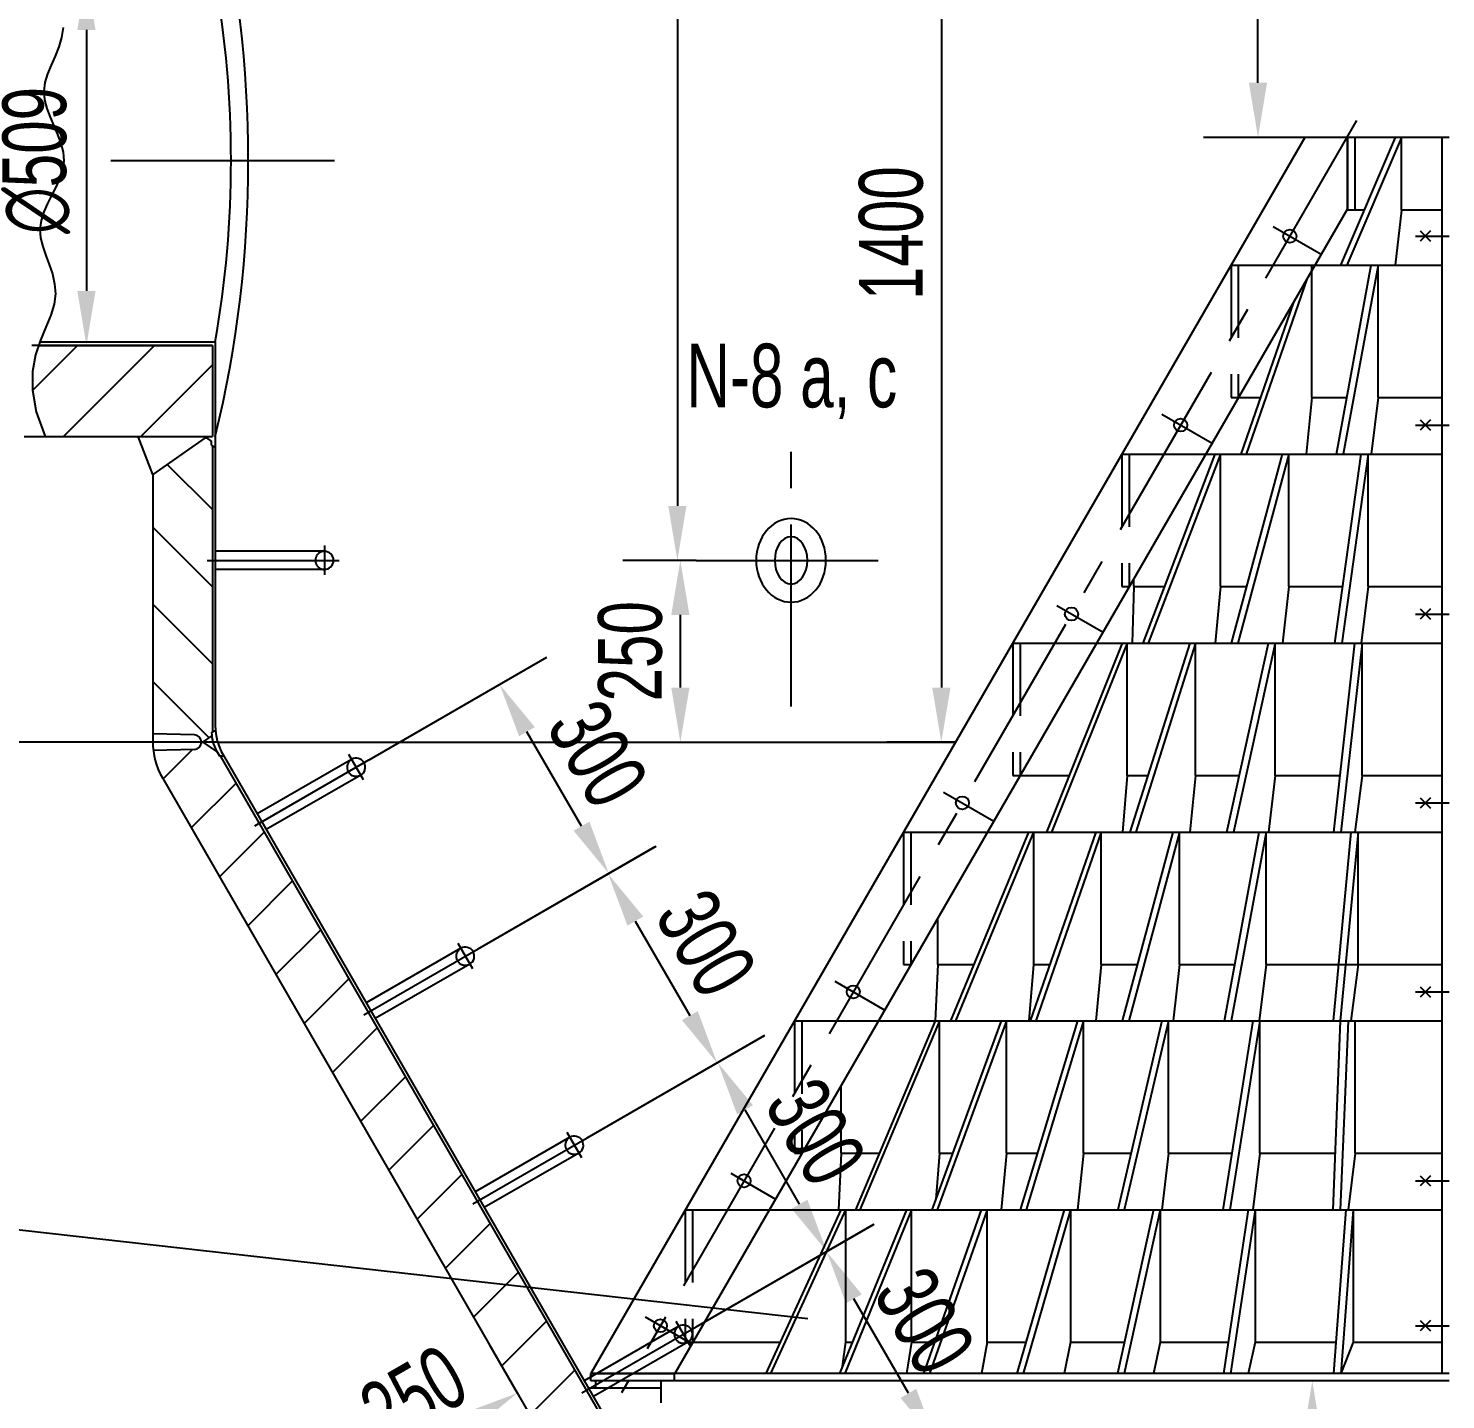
# Model space of a CAD drawing. Extents: x -3 to 21028, y -3 to 29728.
# Drawn here: x 4581 to 6529, y 6911 to 8797 of the extents above; entities that cross this region are included whole.
import ezdxf
from ezdxf.enums import TextEntityAlignment as Align

# ---------------------------------------------------------------- set-up
doc = ezdxf.new("R2010")
doc.units = 0
doc.header["$LTSCALE"] = 200
doc.header["$MEASUREMENT"] = 0
doc.linetypes.add('F', pattern=[0.75, 0.5, -0.25])
doc.linetypes.add('G', pattern=[2, 1.25, -0.25, 0.25, -0.25])
doc.layers.get('0').update_dxf_attribs({"linetype": 'CONTINUOUS'})
doc.layers.get('DEFPOINTS').update_dxf_attribs({"linetype": 'CONTINUOUS'})
for name, color, linetype in [('01', 7, 'CONTINUOUS'), ('02', 1, 'CONTINUOUS'), ('02C', 3, 'CONTINUOUS'), ('04', 2, 'F'), ('05', 4, 'G'), ('08', 1, 'CONTINUOUS'), ('11', 3, 'CONTINUOUS')]:
    doc.layers.add(name, color=color, linetype=linetype)
doc.styles.get("Standard").update_dxf_attribs({"font": 'thenor.shx', "width": 0.707, "bigfont": 'hztxt.shx'})
doc.dimstyles.new('INTE', dxfattribs={"dimscale": 25, "dimtxt": 3.5, "dimasz": 3, "dimexe": 3, "dimexo": 0, "dimgap": 1, "dimtad": 1, "dimdec": 3, "dimdsep": 46, "dimtxsty": 'Standard', "dimcen": 0, "dimclrd": 1, "dimclre": 1, "dimclrt": 3, "dimaunit": 1, "dimadec": 0, "dimazin": 0, "dimtfac": 1, "dimtdec": 4, "dimtofl": 0, "dimtmove": 0, "dimatfit": 0, "dimfxl": 0, "dimtzin": 0, "dimarcsym": 0})
doc.dimstyles.new('INTE$2', dxfattribs={"dimscale": 25, "dimtxt": 3.5, "dimasz": 3, "dimexe": 3, "dimexo": 0, "dimgap": 1, "dimtad": 1, "dimtih": 1, "dimtoh": 1, "dimdec": 3, "dimdsep": 46, "dimtxsty": 'Standard', "dimcen": 0, "dimclrd": 1, "dimclre": 1, "dimclrt": 3, "dimaunit": 1, "dimadec": 3, "dimazin": 0, "dimtfac": 1, "dimtdec": 4, "dimtofl": 0, "dimtmove": 0, "dimatfit": 0, "dimfxl": 0, "dimtzin": 0, "dimarcsym": 0})

# ---------------------------------------------------------------- blocks, each defined once
blk = doc.blocks.new('*D83')
at = {"color": 1, "linetype": 'ByBlock'}
for p, q in [((4833.8, 9159.1), (4585.7, 9159.1)), ((4660.7, 9084.1), (4660.7, 8725.1)), ((4833.8, 8650.1), (4585.7, 8650.1))]:
    blk.add_line(p, q, dxfattribs=at)
for points in [[(4648.2, 9084.1), (4673.2, 9084.1), (4660.7, 9159.1)], [(4648.2, 8725.1), (4673.2, 8725.1), (4660.7, 8650.1)]]:
    blk.add_solid(points, dxfattribs=at)
at = {"layer": 'DEFPOINTS', "color": 0, "linetype": 'ByBlock'}
for p in [(4833.8, 9159.1), (4660.7, 8650.1), (4833.8, 8650.1)]:
    blk.add_point(p, dxfattribs=at)
at = {"color": 3, "linetype": 'ByBlock', "insert": (4591.9, 8904.6), "char_height": 87.5, "attachment_point": 5, "rotation": 90}
blk.add_mtext('∅509', dxfattribs=at)
blk = doc.blocks.new('*D197')
at = {"color": 1, "linetype": 'ByBlock'}
for p, q in [((5498.7, 7300.8), (5742.9, 7441.7)), ((5790.4, 7209.3), (5715.5, 7339.2)), ((5648.6, 7040.9), (5892.8, 7181.8))]:
    blk.add_line(p, q, dxfattribs=at)
for points in [[(5726.3, 7345.5), (5704.6, 7333), (5678, 7404.2)], [(5801.2, 7215.5), (5779.6, 7203), (5827.9, 7144.3)]]:
    blk.add_solid(points, dxfattribs=at)
at = {"layer": 'DEFPOINTS', "color": 0, "linetype": 'ByBlock'}
for p in [(5678, 7404.2), (5498.7, 7300.8), (5648.6, 7040.9)]:
    blk.add_point(p, dxfattribs=at)
at = {"color": 3, "linetype": 'ByBlock', "insert": (5812.5, 7308.6), "char_height": 87.5, "attachment_point": 5, "rotation": 299.9764}
blk.add_mtext('300', dxfattribs=at)
blk = doc.blocks.new('*D198')
at = {"color": 1, "linetype": 'ByBlock'}
for p, q in [((5348.8, 7560.7), (5593.3, 7701.7)), ((5640.8, 7469.3), (5565.9, 7599.3)), ((5498.7, 7300.8), (5743.2, 7441.8))]:
    blk.add_line(p, q, dxfattribs=at)
for points in [[(5576.7, 7605.5), (5555, 7593), (5528.4, 7664.2)], [(5651.6, 7475.6), (5630, 7463.1), (5678.3, 7404.3)]]:
    blk.add_solid(points, dxfattribs=at)
at = {"layer": 'DEFPOINTS', "color": 0, "linetype": 'ByBlock'}
for p in [(5528.4, 7664.2), (5348.8, 7560.7), (5498.7, 7300.8)]:
    blk.add_point(p, dxfattribs=at)
at = {"color": 3, "linetype": 'ByBlock', "insert": (5662.9, 7568.6), "char_height": 87.5, "attachment_point": 5, "rotation": 299.9764}
blk.add_mtext('300', dxfattribs=at)
blk = doc.blocks.new('*D199')
at = {"color": 1, "linetype": 'ByBlock'}
for p, q in [((5198.9, 7820.5), (5442.6, 7961.1)), ((5415.1, 7858.6), (5490.1, 7728.7)), ((5348.8, 7560.7), (5592.5, 7701.2))]:
    blk.add_line(p, q, dxfattribs=at)
for points in [[(5426, 7864.9), (5404.3, 7852.4), (5377.7, 7923.6)], [(5500.9, 7734.9), (5479.2, 7722.5), (5527.5, 7663.7)]]:
    blk.add_solid(points, dxfattribs=at)
at = {"layer": 'DEFPOINTS', "color": 0, "linetype": 'ByBlock'}
for p in [(5198.9, 7820.5), (5527.5, 7663.7), (5348.8, 7560.7)]:
    blk.add_point(p, dxfattribs=at)
at = {"color": 3, "linetype": 'ByBlock', "insert": (5512.2, 7828), "char_height": 87.5, "attachment_point": 5, "rotation": 299.9764}
blk.add_mtext('300', dxfattribs=at)
blk = doc.blocks.new('*D200')
at = {"color": 1, "linetype": 'ByBlock'}
for p, q in [((5049.1, 8080.4), (5293.7, 8221.5)), ((5341.1, 7989.1), (5266.2, 8119.1)), ((5198.9, 7820.5), (5443.6, 7961.6))]:
    blk.add_line(p, q, dxfattribs=at)
for points in [[(5277, 8125.3), (5255.4, 8112.8), (5228.7, 8184)], [(5352, 7995.4), (5330.3, 7982.9), (5378.6, 7924.2)]]:
    blk.add_solid(points, dxfattribs=at)
at = {"layer": 'DEFPOINTS', "color": 0, "linetype": 'ByBlock'}
for p in [(5228.7, 8184), (5049.1, 8080.4), (5198.9, 7820.5)]:
    blk.add_point(p, dxfattribs=at)
at = {"color": 3, "linetype": 'ByBlock', "insert": (5363.2, 8088.4), "char_height": 87.5, "attachment_point": 5, "rotation": 299.9764}
blk.add_mtext('300', dxfattribs=at)
blk = doc.blocks.new('*D202')
at = {"color": 1, "linetype": 'ByBlock'}
for p, q in [((5253.1, 7209.7), (5215.6, 7274.6)), ((5101.5, 7122.2), (5188.1, 7172.2)), ((5036.5, 7084.8), (4999.1, 7149.7))]:
    blk.add_line(p, q, dxfattribs=at)
for points in [[(5181.9, 7183), (5194.4, 7161.4), (5253.1, 7209.7)], [(5095.2, 7133.1), (5107.7, 7111.4), (5036.5, 7084.8)]]:
    blk.add_solid(points, dxfattribs=at)
at = {"layer": 'DEFPOINTS', "color": 0, "linetype": 'ByBlock'}
for p in [(5253.1, 7209.7), (5253.1, 7209.7), (5036.5, 7084.8)]:
    blk.add_point(p, dxfattribs=at)
at = {"color": 3, "linetype": 'ByBlock', "insert": (5110.4, 7206.8), "char_height": 87.5, "attachment_point": 5, "rotation": 29.9764}
blk.add_mtext('250', dxfattribs=at)
blk = doc.blocks.new('*D203')
at = {"color": 1, "linetype": 'ByBlock'}
for p, q in [((4231.8, 8904.6), (3439.8, 8904.6)), ((3514.8, 8829.6), (3514.8, 8179.6)), ((4841.1, 8104.6), (3439.8, 8104.6))]:
    blk.add_line(p, q, dxfattribs=at)
for points in [[(3502.3, 8829.6), (3527.3, 8829.6), (3514.8, 8904.6)], [(3502.3, 8179.6), (3527.3, 8179.6), (3514.8, 8104.6)]]:
    blk.add_solid(points, dxfattribs=at)
at = {"layer": 'DEFPOINTS', "color": 0, "linetype": 'ByBlock'}
for p in [(4231.8, 8904.6), (3514.8, 8104.6), (4841.1, 8104.6)]:
    blk.add_point(p, dxfattribs=at)
at = {"color": 3, "linetype": 'ByBlock', "insert": (3446, 8504.6), "char_height": 87.5, "attachment_point": 5, "rotation": 90}
blk.add_mtext('800', dxfattribs=at)
blk = doc.blocks.new('*D249')
at = {"color": 1, "linetype": 'ByBlock'}
for start, end in [(78.2616, 84.1308), (115.8692, 121.7384)]:
    blk.add_arc((6533.8, 26137.6), 732.5, start, end, dxfattribs=at)
for points in [[(6608.1, 26853.8), (6609.4, 26878.8), (6533.8, 26870.1)], [(6209.4, 26808.2), (6219.1, 26785.2), (6283.3, 26825.9)]]:
    blk.add_solid(points, dxfattribs=at)
at = {"layer": 'DEFPOINTS', "color": 0, "linetype": 'ByBlock'}
for p in [(6533.8, 28297.5), (5947.1, 27749.7), (6364.9, 26850.4), (6533.8, 26137.6), (6533.8, 5882.7)]:
    blk.add_point(p, dxfattribs=at)
at = {"color": 3, "linetype": 'ByBlock', "insert": (6422.7, 26930.4), "char_height": 87.5, "attachment_point": 5}
blk.add_mtext('20°', dxfattribs=at)
blk = doc.blocks.new('*D250')
at = {"color": 1, "linetype": 'ByBlock'}
for start, end in [(100.1385, 110.277), (49.723, 59.8615)]:
    blk.add_arc((6533.8, 26137.6), 424.4, start, end, dxfattribs=at)
for points in [[(6458, 26567.9), (6460.2, 26543), (6533.8, 26562)], [(6741.6, 26493.4), (6752.2, 26516), (6679, 26536.5)]]:
    blk.add_solid(points, dxfattribs=at)
at = {"layer": 'DEFPOINTS', "color": 0, "linetype": 'ByBlock'}
for p in [(6533.8, 28297.5), (7120.6, 27749.7), (6583.1, 26559.2), (6533.8, 26137.6), (6533.8, 5882.7)]:
    blk.add_point(p, dxfattribs=at)
at = {"color": 3, "linetype": 'ByBlock', "insert": (6634.8, 26618.6), "char_height": 87.5, "attachment_point": 5}
blk.add_mtext('20°', dxfattribs=at)
blk = doc.blocks.new('*D343')
at = {"color": 1, "linetype": 'ByBlock'}
for p, q in [((5498.7, 8065.1), (5402, 8065.1)), ((5477, 7890.1), (5477, 7990.1)), ((4841.1, 7815.1), (5552, 7815.1))]:
    blk.add_line(p, q, dxfattribs=at)
for points in [[(5464.5, 7990.1), (5489.5, 7990.1), (5477, 8065.1)], [(5464.5, 7890.1), (5489.5, 7890.1), (5477, 7815.1)]]:
    blk.add_solid(points, dxfattribs=at)
at = {"layer": 'DEFPOINTS', "color": 0, "linetype": 'ByBlock'}
for p in [(5477, 8065.1), (5498.7, 8065.1), (4841.1, 7815.1)]:
    blk.add_point(p, dxfattribs=at)
at = {"color": 3, "linetype": 'ByBlock', "insert": (5408.3, 7940.1), "char_height": 87.5, "attachment_point": 5, "rotation": 90}
blk.add_mtext('250', dxfattribs=at)
blk = doc.blocks.new('*D344')
at = {"color": 1, "linetype": 'ByBlock'}
for p, q in [((6002.2, 9166.8), (6345.9, 9166.8)), ((6270.9, 8721.8), (6270.9, 9091.8)), ((6335.3, 8646.8), (6195.9, 8646.8))]:
    blk.add_line(p, q, dxfattribs=at)
for points in [[(6258.4, 9091.8), (6283.4, 9091.8), (6270.9, 9166.8)], [(6258.4, 8721.8), (6283.4, 8721.8), (6270.9, 8646.8)]]:
    blk.add_solid(points, dxfattribs=at)
at = {"layer": 'DEFPOINTS', "color": 0, "linetype": 'ByBlock'}
for p in [(6002.2, 9166.8), (6270.9, 9166.8), (6335.3, 8646.8)]:
    blk.add_point(p, dxfattribs=at)
at = {"color": 3, "linetype": 'ByBlock', "insert": (6202.1, 8906.8), "char_height": 87.5, "attachment_point": 5, "rotation": 90}
blk.add_mtext('520', dxfattribs=at)
blk = doc.blocks.new('*D421')
at = {"color": 1, "linetype": 'ByBlock'}
for p, q in [((6428.8, 9215.1), (5760.7, 9215.1)), ((5835.7, 9140.1), (5835.7, 7890.1)), ((5855.1, 7815.1), (5760.7, 7815.1))]:
    blk.add_line(p, q, dxfattribs=at)
for points in [[(5823.2, 9140.1), (5848.2, 9140.1), (5835.7, 9215.1)], [(5823.2, 7890.1), (5848.2, 7890.1), (5835.7, 7815.1)]]:
    blk.add_solid(points, dxfattribs=at)
at = {"layer": 'DEFPOINTS', "color": 0, "linetype": 'ByBlock'}
for p in [(6428.8, 9215.1), (5835.7, 7815.1), (5855.1, 7815.1)]:
    blk.add_point(p, dxfattribs=at)
at = {"color": 3, "linetype": 'ByBlock', "insert": (5766.9, 8515.1), "char_height": 87.5, "attachment_point": 5, "rotation": 90}
blk.add_mtext('1400', dxfattribs=at)
blk = doc.blocks.new('*D456')
at = {"color": 1, "linetype": 'ByBlock'}
for p, q in [((6533.8, 6936.8), (6270.5, 6936.8)), ((6345.5, 6861.8), (6345.5, 6308.1)), ((6533.8, 6233.1), (6270.5, 6233.1))]:
    blk.add_line(p, q, dxfattribs=at)
for points in [[(6333, 6861.8), (6358, 6861.8), (6345.5, 6936.8)], [(6333, 6308.1), (6358, 6308.1), (6345.5, 6233.1)]]:
    blk.add_solid(points, dxfattribs=at)
at = {"layer": 'DEFPOINTS', "color": 0, "linetype": 'ByBlock'}
for p in [(6533.8, 6936.8), (6345.5, 6233.1), (6533.8, 6233.1)]:
    blk.add_point(p, dxfattribs=at)
at = {"color": 3, "linetype": 'ByBlock', "insert": (6276.8, 6585), "char_height": 87.5, "attachment_point": 5, "rotation": 90}
blk.add_mtext('703.702', dxfattribs=at)

msp = doc.modelspace()

# ---------------------------------------------------------------- hatches: boundary and pattern name
at = {"layer": '02'}
h = msp.add_hatch(dxfattribs=at)
h.set_pattern_fill('ANSI31', color=256, scale=600, style=0)
h.paths.add_polyline_path([(4833.8306, 8994.6112), (4625.3045, 8994.6112), (4611.2996, 8961.5486), (4604.4341, 8932.2714), (4603.1826, 8906.3591), (4606.0201, 8883.3912), (4609.6607, 8869.6112), (4833.8306, 8869.6112)])
h.paths.add_polyline_path([(4833.8306, 8360.6112), (4595.0743, 8360.6112), (4590.8841, 8347.7428), (4586.7542, 8324.9717), (4586.5404, 8299.0301), (4591.7417, 8269.412), (4603.8572, 8235.6112), (4833.8306, 8235.6112)])
at = {"layer": '08'}
h = msp.add_hatch(dxfattribs=at)
h.set_pattern_fill('ANSI31', color=256, scale=600, angle=90, style=0)
h.set_pattern_definition([(135, (0, -289.53), (-53.033, -53.033), [])])
h.paths.add_polyline_path([(4751.8306, 7826.6072), (4809.0924, 7825.1078, -0.363994765), (4818.7209, 7816.5885), (4820.8306, 7815.1112), (4833.0399, 7823.6602, -0.022884355), (4832.8306, 7828.2299), (4832.8306, 7828.5137), (4833.8306, 7829.0911), (4833.8306, 8223.1324), (4832.8306, 8223.7098), (4832.8306, 8228.7098), (4825.8306, 8233.6112), (4823.8306, 8233.6112), (4751.8306, 8183.1963)])
h = msp.add_hatch(dxfattribs=at)
h.set_pattern_fill('ANSI31', color=256, scale=600, style=0)
h.set_pattern_definition([(45, (0, -289.53), (-53.033, 53.033), [])])
h.paths.add_polyline_path([(4844.7402, 7796.1973), (4843.5858, 7796.1973), (4840.7018, 7801.1973), (4820.8306, 7815.1112), (4818.8306, 7815.1112, -0.406566259), (4809.0924, 7805.1146), (4752.589, 7803.6351, 0.100322337), (4765.2075, 7765.9631), (5361.0158, 6733.0111), (5433.7619, 6775.0111)])
h.paths.add_polyline_path([(5642.412, 6245.155), (5720.5924, 6243.1078, -0.406566259), (5730.3306, 6233.1112), (5732.3306, 6233.1112), (5741.2117, 6239.3298, 0.029075022), (5738.5966, 6244.5181), (5739.4629, 6245.0178), (5433.7619, 6775.0111), (5361.0158, 6733.0111)])

# ---------------------------------------------------------------- linework, layer by layer
at = {"color": 1, "linetype": 'ByBlock'}
for p, q in [((5472.9001, 13490.1112), (5472.9001, 8140.1112)), ((5498.7245, 8065.1112), (5397.9001, 8065.1112))]:
    msp.add_line(p, q, dxfattribs=at)
msp.add_solid([(5460.4001, 8140.1112), (5485.4001, 8140.1112), (5472.9001, 8065.1112)], dxfattribs=at)
at = {"layer": '01'}
for p, q in [((6335.3261, 8646.8131), (5353.8306, 6946.8131)), ((6533.8306, 8646.8131), (6335.3261, 8646.8131)), ((6459.5452, 8646.8131), (6384.5221, 8471.0178)), ((6468.2054, 8646.8131), (6393.1823, 8471.0178)), ((6393.8306, 8646.8131), (6393.8306, 8546.8131)), ((6394.0657, 8548.553), (6394.0657, 8648.553)), ((6403.8306, 8646.8131), (6403.8306, 8546.8131)), ((6468.2054, 8546.8131), (6468.2054, 8646.8131)), ((6523.8306, 6946.8131), (6523.8306, 8646.8131)), ((6394.0657, 8548.553), (5469.3007, 6946.8131)), ((6416.8688, 8546.8131), (6393.8306, 8546.8131)), ((6468.2054, 8546.8131), (6459.5452, 8471.0178)), ((6523.8306, 8546.8131), (6468.2054, 8546.8131)), ((6507.904, 8518.0408), (6493.7619, 8503.8986)), ((6493.7619, 8518.0408), (6507.904, 8503.8986)), ((6233.8306, 8471.0178), (6523.8306, 8471.0178)), ((6344.8514, 8289.0178), (6344.8514, 8471.0178)), ((6378.653, 8211.2102), (6426.5404, 8471.0178)), ((6435.9373, 8471.0178), (6388.05, 8211.2102)), ((6435.9373, 8289.0178), (6435.9373, 8471.0178)), ((6338.1776, 8451.752), (6254.8526, 8211.2102)), ((6319.0269, 8418.582), (6247.1921, 8211.2102)), ((4595.0743, 8360.6112), (4833.8306, 8360.6112)), ((4596.7024, 8365.6112), (4837.8306, 8365.6112)), ((4833.8306, 8360.6112), (4833.8306, 8235.6112)), ((4837.8306, 8365.6112), (4837.8306, 7837.6004)), ((6233.8306, 8289.0178), (6274.1451, 8289.0178)), ((6344.8514, 8289.0178), (6337.1909, 8211.2102)), ((6344.8514, 8289.0178), (6392.9944, 8289.0178)), ((6435.9373, 8289.0178), (6426.5404, 8211.2102)), ((6435.9373, 8289.0178), (6523.8306, 8289.0178)), ((6493.7619, 8258.2331), (6507.904, 8244.091)), ((6507.904, 8258.2331), (6493.7619, 8244.091)), ((4575.2306, 8235.6112), (4833.8306, 8235.6112)), ((4751.8306, 8183.1963), (4731.8306, 8235.6112)), ((4823.8306, 8233.6112), (4751.8306, 8183.1963)), ((4823.8306, 8233.6112), (4823.8306, 8235.6112)), ((4825.8306, 8233.6112), (4825.8306, 8235.6112)), ((4825.8306, 8233.6112), (4832.8306, 8228.7098)), ((4832.8306, 8223.7098), (4832.8306, 8228.7098)), ((4832.8306, 8223.7098), (4837.8306, 8220.823)), ((4833.8306, 8223.1324), (4833.8306, 7829.0911)), ((6083.8306, 8211.2102), (6523.8306, 8211.2102)), ((6113.1171, 7951.4025), (6212.1167, 8211.2102)), ((6219.1878, 8211.2102), (6120.1882, 7951.4025)), ((6219.1878, 8029.2102), (6219.1878, 8211.2102)), ((6234.5111, 7951.4025), (6304.5144, 8211.2102)), ((6313.1747, 8211.2102), (6243.1714, 7951.4025)), ((6313.1747, 8029.2102), (6313.1747, 8211.2102)), ((6376.3033, 7951.4025), (6412.5396, 8211.2102)), ((6422.1989, 8211.2102), (6385.9625, 7951.4025)), ((6422.1989, 8029.2102), (6422.1989, 8211.2102)), ((4751.8306, 8183.1963), (4751.8306, 7815.9275)), ((4987.8306, 8077.6112), (4837.8306, 8077.6112)), ((4987.8306, 8052.6112), (4837.8306, 8052.6112)), ((6083.8306, 8029.2102), (6094.2229, 8029.2102)), ((6100.4849, 8029.2102), (6097.8968, 7951.4025)), ((6100.4849, 8029.2102), (6100.4849, 8040.0563)), ((6100.4849, 8029.2102), (6142.7657, 8029.2102)), ((6219.1878, 8029.2102), (6212.1167, 7951.4025)), ((6219.1878, 8029.2102), (6255.4758, 8029.2102)), ((6313.1747, 8029.2102), (6304.5144, 7951.4025)), ((6313.1747, 8029.2102), (6387.1554, 8029.2102)), ((6422.1989, 8029.2102), (6412.5396, 7951.4025)), ((6422.1989, 8029.2102), (6523.8306, 8029.2102)), ((6493.7619, 7998.4255), (6507.904, 7984.2834)), ((6507.904, 7998.4255), (6493.7619, 7984.2834)), ((5933.8306, 7951.4025), (6523.8306, 7951.4025)), ((5980.5704, 7691.5949), (6084.6136, 7951.4025)), ((6091.3049, 7951.4025), (5987.2617, 7691.5949)), ((6091.3049, 7769.4025), (6091.3049, 7951.4025)), ((6177.1266, 7951.4025), (6094.8344, 7691.5949)), ((6185.2168, 7951.4025), (6102.9246, 7691.5949)), ((6185.2168, 7769.4025), (6185.2168, 7951.4025)), ((6228.2847, 7691.5949), (6285.2294, 7951.4025)), ((6294.3649, 7951.4025), (6237.4201, 7691.5949)), ((6294.3649, 7769.4025), (6294.3649, 7951.4025)), ((6375.0888, 7691.5949), (6404.1972, 7951.4025)), ((6413.9787, 7951.4025), (6384.8702, 7691.5949)), ((6413.9787, 7769.4025), (6413.9787, 7951.4025)), ((4832.8306, 7828.5137), (4837.8306, 7831.4005)), ((4809.0924, 7825.1078), (4751.8306, 7826.6072)), ((4818.8306, 7815.1112), (4820.8306, 7815.1112)), ((4818.8306, 7815.1112), (4820.8306, 7815.1112)), ((4818.8306, 7815.1112), (4820.8306, 7815.1112)), ((4820.8306, 7815.1112), (4832.8306, 7823.5137)), ((4820.8306, 7815.1112), (4840.7018, 7801.1973)), ((4832.8306, 7828.5137), (4832.8306, 7828.2299)), ((4841.0567, 7815.1112), (5855.1428, 7815.1112)), ((4809.0924, 7805.1146), (4752.589, 7803.6351)), ((4839.5191, 7803.2477), (4843.5858, 7796.1973)), ((4843.5858, 7796.1973), (4849.3579, 7796.1973)), ((4844.7402, 7796.1973), (5419.5221, 6799.6987)), ((4848.5321, 7797.6289), (5745.6422, 6242.3105)), ((5025.2083, 7791.5295), (4895.3045, 7716.5295)), ((4765.2075, 7765.9631), (5642.412, 6245.155)), ((5037.7083, 7769.8789), (4907.8045, 7694.8789)), ((5933.8306, 7769.4025), (6011.7294, 7769.4025)), ((6091.3049, 7769.4025), (6084.6136, 7691.5949)), ((6091.3049, 7769.4025), (6119.4794, 7769.4025)), ((6185.2168, 7769.4025), (6177.1266, 7691.5949)), ((6185.2168, 7769.4025), (6245.3386, 7769.4025)), ((6294.3649, 7769.4025), (6285.2294, 7691.5949)), ((6294.3649, 7769.4025), (6383.8062, 7769.4025)), ((6413.9787, 7769.4025), (6404.1972, 7691.5949)), ((6413.9787, 7769.4025), (6523.8306, 7769.4025)), ((6493.7619, 7738.6179), (6507.904, 7724.4758)), ((6507.904, 7738.6179), (6493.7619, 7724.4758)), ((5783.8306, 7691.5949), (6523.8306, 7691.5949)), ((5848.8479, 7431.7873), (5956.0961, 7691.5949)), ((5962.524, 7691.5949), (5855.2758, 7431.7873)), ((6047.9204, 7691.5949), (5957.9285, 7431.7873)), ((5962.524, 7691.5949), (5962.524, 7509.5949)), ((6055.5809, 7691.5949), (5965.5889, 7431.7873)), ((6055.5809, 7509.5949), (6055.5809, 7691.5949)), ((6084.5075, 7431.7873), (6154.5088, 7691.5949)), ((6163.1691, 7691.5949), (6093.1678, 7431.7873)), ((6163.1691, 7509.5949), (6163.1691, 7691.5949)), ((6224.7391, 7431.7873), (6272.6228, 7691.5949)), ((6282.0197, 7691.5949), (6234.136, 7431.7873)), ((6282.0197, 7509.5949), (6282.0197, 7691.5949)), ((6398.6734, 7691.5949), (6374.3622, 7431.7873)), ((6408.5214, 7691.5949), (6383.7726, 7431.7873)), ((6408.5214, 7509.5949), (6408.5214, 7691.5949)), ((5830.7869, 7509.5949), (5830.7869, 7572.9256)), ((5175.1013, 7531.6602), (5045.1975, 7456.6602)), ((5187.6013, 7510.0095), (5057.6975, 7435.0095)), ((5783.8306, 7509.5949), (5794.2229, 7509.5949)), ((5830.7869, 7509.5949), (5827.3667, 7431.7873)), ((5830.7869, 7509.5949), (5880.9668, 7509.5949)), ((5962.524, 7509.5949), (5956.0961, 7431.7873)), ((5962.524, 7509.5949), (5984.8794, 7509.5949)), ((6055.5809, 7509.5949), (6047.9204, 7431.7873)), ((6055.5809, 7509.5949), (6105.4716, 7509.5949)), ((6163.1691, 7509.5949), (6154.5088, 7431.7873)), ((6163.1691, 7509.5949), (6239.0793, 7509.5949)), ((6282.0197, 7509.5949), (6272.6228, 7431.7873)), ((6282.0197, 7509.5949), (6523.8306, 7509.5949)), ((6408.5214, 7509.5949), (6398.6734, 7431.7873)), ((6493.7619, 7478.8103), (6507.904, 7464.6681)), ((6507.904, 7478.8103), (6493.7619, 7464.6681)), ((5633.8306, 7431.7873), (6523.8306, 7431.7873)), ((5827.0618, 7431.7873), (5717.6018, 7171.9797)), ((5833.2965, 7431.7873), (5723.8365, 7171.9797)), ((5918.0194, 7431.7873), (5822.7939, 7171.9797)), ((5925.3499, 7431.7873), (5830.1244, 7171.9797)), ((5833.2965, 7249.7873), (5833.2965, 7431.7873)), ((5925.3499, 7249.7873), (5925.3499, 7431.7873)), ((6022.7192, 7431.7873), (5943.8534, 7171.9797)), ((6030.9816, 7431.7873), (5952.1157, 7171.9797)), ((6030.9816, 7249.7873), (6030.9816, 7431.7873)), ((6138.8365, 7431.7873), (6078.0919, 7171.9797)), ((6147.8461, 7431.7873), (6087.1016, 7171.9797)), ((6147.8461, 7249.7873), (6147.8461, 7431.7873)), ((6263.7772, 7431.7873), (6222.5109, 7171.9797)), ((6273.3329, 7431.7873), (6232.0667, 7171.9797)), ((6273.3329, 7249.7873), (6273.3329, 7431.7873)), ((6383.7726, 7431.7873), (6373.8843, 7171.9797)), ((6394.7505, 7431.7873), (6383.7726, 7171.9797)), ((6404.6388, 7249.7873), (6404.6388, 7431.7873)), ((5697.8839, 7249.7873), (5697.8839, 7342.7308)), ((5324.9944, 7271.7908), (5195.0906, 7196.7908)), ((5337.4944, 7250.1402), (5207.5906, 7175.1402)), ((5633.8306, 7249.7873), (5644.2229, 7249.7873)), ((5697.8839, 7249.7873), (5694.2305, 7171.9797)), ((5697.8839, 7249.7873), (5750.3831, 7249.7873)), ((5833.2965, 7249.7873), (5828.2559, 7186.882)), ((5833.2965, 7249.7873), (5851.3122, 7249.7873)), ((5925.3499, 7249.7873), (5918.0194, 7171.9797)), ((5925.3499, 7249.7873), (5967.4722, 7249.7873)), ((6030.9816, 7249.7873), (6022.7192, 7171.9797)), ((6030.9816, 7249.7873), (6096.2838, 7249.7873)), ((6147.8461, 7249.7873), (6138.8365, 7171.9797)), ((6147.8461, 7249.7873), (6234.8694, 7249.7873)), ((6273.3329, 7249.7873), (6263.7772, 7171.9797)), ((6273.3329, 7249.7873), (6376.8457, 7249.7873)), ((6404.6388, 7249.7873), (6394.7505, 7171.9797)), ((6404.6388, 7249.7873), (6523.8306, 7249.7873)), ((6493.7619, 7219.0027), (6507.904, 7204.8605)), ((6507.904, 7219.0027), (6493.7619, 7204.8605)), ((5483.8306, 7171.9797), (6523.8306, 7171.9797)), ((5697.7753, 7171.9797), (5594.6383, 6946.8131)), ((5703.8629, 7171.9797), (5600.7259, 6946.8131)), ((5787.8414, 7171.9797), (5695.9391, 6946.8131)), ((5794.9125, 7171.9797), (5703.0101, 6946.8131)), ((5703.8629, 7171.9797), (5703.8629, 6989.9797)), ((5794.9125, 6989.9797), (5794.9125, 7171.9797)), ((5811.5512, 6946.8131), (5890.6716, 7171.9797)), ((5898.6052, 7171.9797), (5819.4847, 6946.8131)), ((5898.6052, 6989.9797), (5898.6052, 7171.9797)), ((6004.5065, 7171.9797), (5939.5005, 6946.8131)), ((6013.1667, 7171.9797), (5948.1661, 6946.8131)), ((6013.1667, 7171.9797), (6013.1667, 6989.9797)), ((6127.3982, 7171.9797), (6077.661, 6946.8131)), ((6136.637, 7171.9797), (6086.8998, 6946.8131)), ((6136.637, 7171.9797), (6136.637, 6989.9797)), ((6257.2441, 7171.9797), (6223.6055, 6946.8131)), ((6266.9034, 7171.9797), (6233.2648, 6946.8131)), ((6266.9034, 7171.9797), (6266.9034, 6989.9797)), ((6391.8225, 7171.9797), (6374.8539, 6946.8131)), ((6401.7369, 7171.9797), (6384.7683, 6946.8131)), ((6401.7369, 7171.9797), (6401.7369, 6989.9797)), ((6493.7619, 7019.8168), (6507.904, 7005.6747)), ((6507.904, 7019.8168), (6493.7619, 7005.6747)), ((5474.8874, 7011.9215), (5344.9836, 6936.9215)), ((5487.3874, 6990.2708), (5357.4836, 6915.2708)), ((5483.8306, 6989.9797), (5614.4106, 6989.9797)), ((5703.8629, 6989.9797), (5698.7447, 6953.687)), ((5703.8629, 6989.9797), (5713.5576, 6989.9797)), ((5794.9125, 6989.9797), (5787.8414, 6946.8131)), ((5794.9125, 6989.9797), (5826.7193, 6989.9797)), ((5898.6052, 6989.9797), (5890.6716, 6946.8131)), ((5898.6052, 6989.9797), (5951.9628, 6989.9797)), ((6013.1667, 6989.9797), (6004.5065, 6946.8131)), ((6013.1667, 6989.9797), (6087.1961, 6989.9797)), ((6136.637, 6989.9797), (6127.3982, 6946.8131)), ((6136.637, 6989.9797), (6230.0543, 6989.9797)), ((6266.9034, 6989.9797), (6257.2441, 6946.8131)), ((6266.9034, 6989.9797), (6378.1069, 6989.9797)), ((6401.7369, 6989.9797), (6384.7683, 6946.8131)), ((6401.7369, 6989.9797), (6523.8306, 6989.9797)), ((6533.8306, 6946.8131), (5353.8306, 6946.8131)), ((5353.8306, 6946.8131), (5469.3007, 6946.8131)), ((5353.8306, 6936.8131), (5353.8306, 6946.8131)), ((6533.8306, 6936.8131), (5353.8306, 6936.8131)), ((5360.8255, 6926.8131), (5360.8255, 6936.8131)), ((5450.8255, 6936.8131), (5360.8255, 6936.8131)), ((5450.8255, 6906.8131), (5450.8255, 6936.8131)), ((5468.8306, 6936.8131), (5468.8306, 6946.8131)), ((5450.8255, 6926.8131), (5350.8255, 6926.8131))]:
    msp.add_line(p, q, dxfattribs=at)
at = {"layer": '01', "ltscale": 1.5}
msp.add_line((4823.8306, 8233.6112), (4825.8306, 8233.6112), dxfattribs=at)
at = {"layer": '01'}
for centre in [(6314.6319, 8510.9697), (6164.6319, 8251.1621), (6014.6319, 7991.3544), (5864.6319, 7731.5468), (5714.6319, 7471.7392), (5564.6319, 7211.9316), (5449.6319, 7012.7457)]:
    msp.add_circle(centre, 9, dxfattribs=at)
for centre, radius, start, end in [((3274.5466, 8615.1112), 1608.6881, 346.3549353, 13.6450647), ((3407.9029, 8615.1112), 1451.5315, 350.1024241, 9.8975759), ((4987.8306, 8065.1112), 12.5, 270, 90), ((4917.8306, 7837.6004), 80, 180, 209.9764135), ((4851.8306, 7815.9275), 100, 180, 209.9764135), ((4808.8306, 7815.1112), 10, 0, 88.5), ((4808.8306, 7815.1112), 10, 271.5, 0), ((4882.8306, 7828.2299), 50, 180, 209.9764135), ((5031.4583, 7780.7042), 12.5, 300, 120), ((5181.3513, 7520.8348), 12.5, 300, 120), ((5331.2444, 7260.9655), 12.5, 300, 120), ((5481.1374, 7001.0961), 12.5, 300, 120)]:
    msp.add_arc(centre, radius, start, end, dxfattribs=at)
at = {"layer": '01', "extrusion": (0, 0, -1)}
for major_axis, ratio in [((0, 57.5), 0.834782609), ((0, 32.5), 0.692307692)]:
    msp.add_ellipse((5629.1651, 8065.1112), major_axis=major_axis, ratio=ratio, dxfattribs=at)
at = {"layer": '02'}
msp.add_line((5652.0806, 7022.4163), (2133.0872, 7417.8295), dxfattribs=at)
at = {"layer": '02C'}
msp.add_lwpolyline([(4628.548, 8798.05), (4626.6009, 8784.2735), (4622.7127, 8771.1082), (4617.6814, 8758.4388), (4612.3047, 8746.1501), (4607.3806, 8734.1268), (4603.707, 8722.2535), (4602.0817, 8710.4152), (4603.0512, 8698.5189), (4606.1553, 8686.5624), (4610.6825, 8674.5656), (4615.9213, 8662.5487), (4621.1601, 8650.5318), (4625.6873, 8638.5351), (4628.7914, 8626.5785), (4629.7608, 8614.6823), (4628.1212, 8602.8598), (4624.3468, 8591.0976), (4619.1494, 8579.3756), (4613.2404, 8567.6737), (4607.3313, 8555.9718), (4602.1339, 8544.2499), (4598.3596, 8532.4877), (4596.7199, 8520.6652), (4597.6741, 8508.7539), (4600.6714, 8496.6922), (4604.9086, 8484.41), (4609.5828, 8471.8372), (4613.8907, 8458.904), (4617.0292, 8445.5401), (4618.1952, 8431.6756), (4616.5856, 8417.2405), (4611.7809, 8402.092), (4604.8964, 8385.7969), (4597.4312, 8367.8491), (4590.8841, 8347.7428), (4586.7542, 8324.9717), (4586.5404, 8299.0301), (4591.7417, 8269.412), (4603.8572, 8235.6112)], dxfattribs=at)
at = {"layer": '04'}
for p, q in [((6233.8306, 8471.0178), (6233.8306, 8289.0178)), ((6243.8306, 8471.0178), (6243.8306, 8289.0178)), ((6083.8306, 8211.2102), (6083.8306, 8029.2102)), ((6093.8306, 8211.2102), (6093.8306, 8029.2102)), ((5933.8306, 7951.4025), (5933.8306, 7769.4025)), ((5943.8306, 7951.4025), (5943.8306, 7769.4025)), ((5783.8306, 7691.5949), (5783.8306, 7509.5949)), ((5793.8306, 7691.5949), (5793.8306, 7509.5949)), ((5633.8306, 7431.7873), (5633.8306, 7249.7873)), ((5643.8306, 7431.7873), (5643.8306, 7249.7873)), ((5483.8306, 7171.9797), (5483.8306, 6989.9797)), ((5493.8306, 7171.9797), (5493.8306, 6989.9797))]:
    msp.add_line(p, q, dxfattribs=at)
for centre, start, end in [((4987.8306, 8065.1112), 90, 270), ((5031.4583, 7780.7042), 120, 300), ((5181.3513, 7520.8348), 120, 300), ((5331.2444, 7260.9655), 120, 300), ((5481.1374, 7001.0961), 120, 300)]:
    msp.add_arc(centre, 12.5, start, end, dxfattribs=at)
at = {"layer": '05'}
for p, q in [((6406.3653, 8669.8566), (5396.3201, 6920.407)), ((4694.1516, 8615.1112), (4929.0975, 8615.1112)), ((4751.8306, 8615.1112), (5001.8902, 8615.1112)), ((6291.5709, 8524.284), (6357.9332, 8485.9697)), ((6487.3784, 8510.9697), (6533.8306, 8510.9697)), ((6138.6066, 8266.1878), (6207.9332, 8226.1621)), ((6487.3784, 8251.1621), (6533.8306, 8251.1621)), ((5629.1651, 7864.2519), (5629.1651, 8226.4786)), ((4987.8306, 8085.7704), (4987.8306, 8045.4627)), ((4826.772, 8065.1112), (5008.1487, 8065.1112)), ((5498.7245, 8065.1112), (5767.7062, 8065.1112)), ((5994.5352, 8002.9573), (6057.9332, 7966.3544)), ((6487.3784, 7991.3544), (6533.8306, 7991.3544)), ((5021.1287, 7798.5956), (5041.2826, 7763.688)), ((4891.9774, 7700.1749), (5049.0543, 7790.8632)), ((5838.6066, 7746.5726), (5907.9332, 7706.5468)), ((6487.3784, 7731.5468), (6533.8306, 7731.5468)), ((5171.0217, 7538.7262), (5191.1756, 7503.8187)), ((5041.8705, 7440.3055), (5198.9473, 7530.9939)), ((5689.3315, 7486.3464), (5757.9332, 7446.7392)), ((6487.3784, 7471.7392), (6533.8306, 7471.7392)), ((5191.7635, 7180.4362), (5348.8403, 7271.1245)), ((5320.9148, 7278.8569), (5341.0686, 7243.9494)), ((5546.4202, 7222.4461), (5607.9332, 7186.9316)), ((6487.3784, 7211.9316), (6533.8306, 7211.9316)), ((5428.6492, 7024.8601), (5492.9332, 6987.7457)), ((5470.8078, 7018.9875), (5490.9617, 6984.08)), ((6487.3784, 7012.7457), (6533.8306, 7012.7457)), ((5341.6565, 6920.5668), (5498.7334, 7011.2552))]:
    msp.add_line(p, q, dxfattribs=at)
at = {"layer": 'DEFPOINTS', "color": 0, "linetype": 'ByBlock'}
for p in [(5472.9001, 8065.1112), (5498.7245, 8065.1112)]:
    msp.add_point(p, dxfattribs=at)

# ---------------------------------------------------------------- texts
at = {"layer": '02', "width": 0.633862}
for height, p, p2 in [(0.05, (5652.0649, 7022.3913), (5652.0963, 7022.3913)), (0.02, (5646.9008, 6943.7401), (5646.9134, 6943.7401))]:
    msp.add_text('●', height=height, dxfattribs=at).set_placement(p, p2, align=Align.FIT)
at = {"layer": '11', "width": 0.707}
msp.add_text('N-8 a, c', height=87.5, rotation=360, dxfattribs=at).set_placement((5485.3843, 8275.559))

# ---------------------------------------------------------------- dimensions: what is measured, and where the dimension line sits
at = {"layer": '08'}
for base, line1, line2, picture, middle in [((6364.9093, 26560.8463), ((6533.8306, 28008.008), (6533.8306, 5593.1904)), ((6533.8306, 25848.1112), (5947.105, 27460.1267)), '*D249', (6422.7016, 26572.1113)), ((6583.1008, 26269.644), ((6533.8306, 25848.1112), (7120.5563, 27460.1267)), ((6533.8306, 28008.008), (6533.8306, 5593.1904)), '*D250', (6634.8298, 26260.3206))]:
    dim = msp.add_angular_dim_2l(base=base, line1=line1, line2=line2, dimstyle='INTE$2', override={"dimaunit": 0, "dimazin": 2}, dxfattribs=at)
    dim.commit()
    dim.dimension.update_dxf_attribs({"geometry": picture, "text_midpoint": middle, "dimtype": 162, "insert": (0, -289.5333)})
for base, p1, p2, angle, picture, middle in [((5835.6609, 7815.1112), (6428.8306, 9215.1112), (5855.1428, 7815.1112), 90, '*D421', (5766.9109, 8515.1112)), ((6270.903, 9166.8131), (6335.3261, 8646.8131), (6002.1873, 9166.8131), 90, '*D344', (6202.1444, 8906.8131)), ((5477.0279, 8065.1112), (4841.0567, 7815.1112), (5498.7245, 8065.1112), 90, '*D343', (5408.2693, 7940.1112)), ((6345.5254, 6233.1112), (6533.8306, 6936.8131), (6533.8306, 6233.1112), 270, '*D456', (6276.7667, 6584.9621))]:
    dim = msp.add_linear_dim(base=base, p1=p1, p2=p2, angle=angle, dimstyle='INTE', override={"dimaunit": 0}, dxfattribs=at)
    dim.commit()
    dim.dimension.update_dxf_attribs({"geometry": picture, "text_midpoint": middle})
dim = msp.add_linear_dim(base=(4660.6798, 8360.6112), p1=(4833.8306, 8869.6112), p2=(4833.8306, 8360.6112), angle=90, text='%%c509', dimstyle='INTE', override={"dimaunit": 0}, dxfattribs=at)
dim.commit()
dim.dimension.update_dxf_attribs({"geometry": '*D83', "text_midpoint": (4591.9298, 8615.1112), "insert": (0, -289.5333)})
dim = msp.add_linear_dim(base=(3514.784, 7815.1112), p1=(4231.8306, 8615.1112), p2=(4841.0567, 7815.1112), angle=90, dimstyle='INTE', override={"dimaunit": 0}, dxfattribs=at)
dim.commit()
dim.dimension.update_dxf_attribs({"geometry": '*D203', "text_midpoint": (3446.034, 8215.1112), "insert": (0, -289.5333)})
for p1, p2, distance, picture, middle in [((5198.9473, 7530.9939), (5049.0543, 7790.8632), -207.4158, '*D200', (5363.2242, 7798.913)), ((5198.9473, 7530.9939), (5348.8403, 7271.1245), 206.3055, '*D199', (5512.1554, 7538.4889)), ((5498.7334, 7011.2552), (5348.8403, 7271.1245), -207.268, '*D198', (5662.8822, 7279.1004)), ((5648.6264, 6751.3858), (5498.7334, 7011.2552), -206.9274, '*D197', (5812.4803, 7019.0609)), ((5036.525, 6795.2236), (5253.0828, 6920.1345), 0, '*D202', (5110.4491, 6917.2399))]:
    dim = msp.add_aligned_dim(p1=p1, p2=p2, distance=distance, dimstyle='INTE', override={"dimaunit": 0}, dxfattribs=at)
    dim.commit()
    dim.dimension.update_dxf_attribs({"geometry": picture, "text_midpoint": middle, "insert": (0, -289.5333)})

doc.saveas('drawing.dxf')
